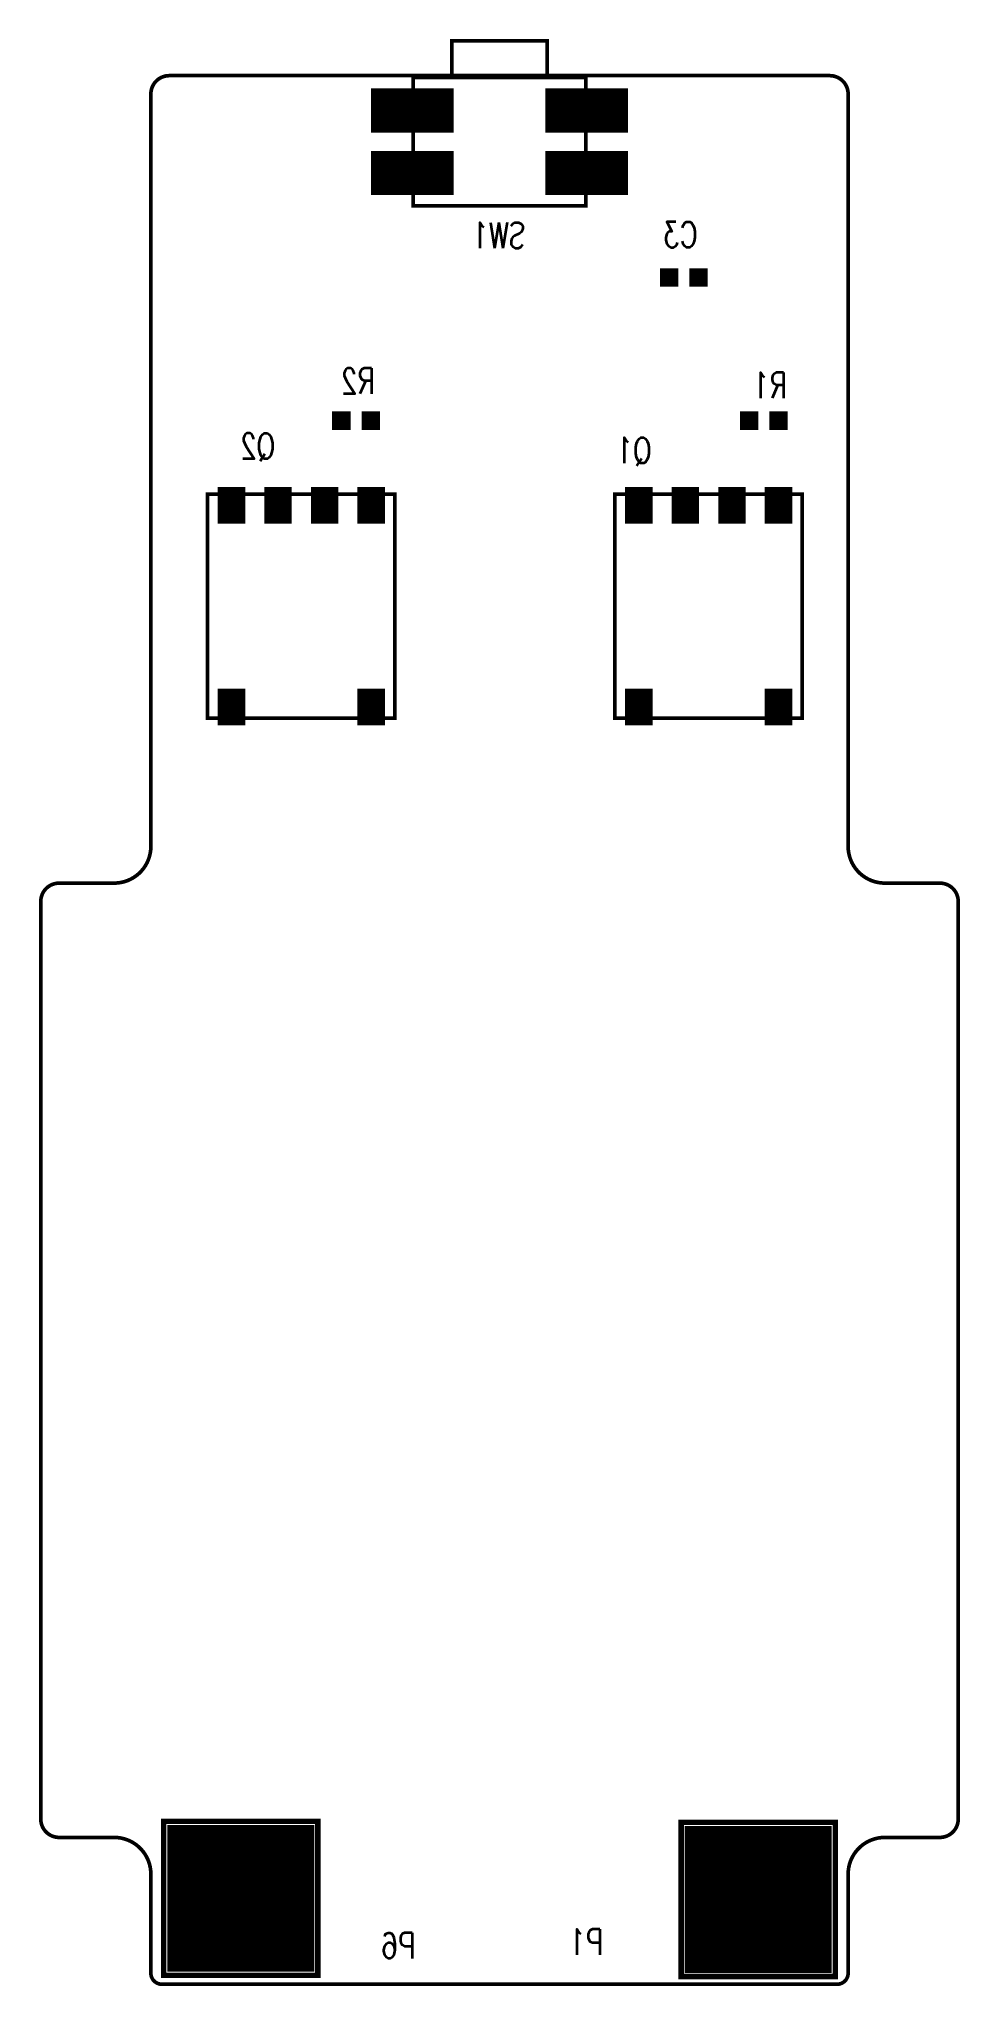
# Model space of a CAD drawing. Extents: x -1.1 to 24.1, y -0.1 to 53.
import ezdxf
from ezdxf.enums import TextEntityAlignment as Align

# ---------------------------------------------------------------- set-up
doc = ezdxf.new("R2010")
doc.units = 0
for name, color, linetype in [('BOARD_OUTLINE_00', 254, 'CONTINUOUS'), ('DRIL_NPLTE_THRU_02', 2, 'CONTINUOUS'), ('DRIL_PLTE_THRU_02', 2, 'CONTINUOUS'), ('PADS_BOT', 34, 'CONTINUOUS'), ('PADS_INNER', 34, 'CONTINUOUS'), ('PART_BOT_2DLINE_00', 2, 'CONTINUOUS'), ('PART_NAME_02', 254, 'CONTINUOUS')]:
    doc.layers.add(name, color=color, linetype=linetype)
doc.styles.add('W0$1', font='simplex', dxfattribs={"width": 0.75})

# ---------------------------------------------------------------- blocks, each defined once
blk = doc.blocks.new('SMOOTH_0$1')
at = {"const_width": 0.05}
blk.add_lwpolyline([(-0.025, 0, 1), (0.025, 0, 1)], format="xyb", close=True, dxfattribs=at)
blk = doc.blocks.new('BOARD_3')
at = {"layer": 'BOARD_OUTLINE_00', "const_width": 0.1}
blk.add_lwpolyline([(2, 0.3, 0.414214), (2.3, 0), (20.7, 0, 0.414214), (21, 0.3), (21, 3, -0.414214), (22, 4), (23.5, 4, 0.414214), (24, 4.5), (24, 29.5, 0.414214), (23.5, 30), (22, 30, -0.414214), (21, 31), (21, 51.5, 0.414214), (20.5, 52), (2.5, 52, 0.414214), (2, 51.5), (2, 31, -0.414214), (1, 30), (-0.5, 30, 0.414214), (-1, 29.5), (-1, 4.5, 0.414214), (-0.5, 4), (1, 4, -0.414214), (2, 3)], format="xyb", close=True, dxfattribs=at)
at = {"layer": 'BOARD_OUTLINE_00'}
for p in [(2, 0.3), (2.3, 0)]:
    blk.add_blockref('SMOOTH_0$1', p, dxfattribs=at)
blk = doc.blocks.new('DRIL_HOLE_0')
blk.add_lwpolyline([(0, 0, 1), (0, 0, 1)], format="xyb", close=True)
blk = doc.blocks.new('PAD_0')
blk.add_lwpolyline([(0, 0, 1), (0, 0, 1)], format="xyb", close=True)
blk = doc.blocks.new('PAD_1')
at = {"const_width": 0.5}
blk.add_lwpolyline([(-0.25, 0), (0.25, 0)], dxfattribs=at)
blk = doc.blocks.new('STK_BOT_296')
at = {"layer": 'DRIL_NPLTE_THRU_02'}
blk.add_blockref('DRIL_HOLE_0', (0, 0), dxfattribs=at)
at = {"layer": 'PADS_BOT'}
blk.add_blockref('PAD_1', (0, 0), dxfattribs=at)
at = {"layer": 'PADS_INNER'}
blk.add_blockref('PAD_0', (0, 0), dxfattribs=at)
blk = doc.blocks.new('SYM_BOT_4')
for p in [(-0.4, 0), (0.4, 0)]:
    blk.add_blockref('STK_BOT_296', p)
blk = doc.blocks.new('PART_BOT_1')
blk.add_blockref('SYM_BOT_4', (0, 0))
at = {"layer": 'PART_NAME_02', "style": 'W0$1', "width": 0.75}
blk.add_text('C3', height=0.7, dxfattribs=at).set_placement((0.09, 1.17), align=Align.MIDDLE_CENTER)
blk = doc.blocks.new('PART_BODY_BOT_5')
at = {"layer": 'PART_BOT_2DLINE_00', "const_width": 0.1}
for points in [[(-1.3, 2.75), (1.3, 2.75), (1.3, 1.75), (-1.3, 1.75)], [(-2.35, -1.75), (2.35, -1.75), (2.35, 1.75), (-2.35, 1.75)]]:
    blk.add_lwpolyline(points, close=True, dxfattribs=at)
at = {"layer": 'PART_BOT_2DLINE_00'}
for p in [(-1.3, 2.75), (1.3, 2.75), (-2.35, 1.75), (-1.3, 1.75), (1.3, 1.75), (2.35, 1.75), (-2.35, -1.75), (2.35, -1.75)]:
    blk.add_blockref('SMOOTH_0$1', p, dxfattribs=at)
blk = doc.blocks.new('PAD_2')
at = {"const_width": 1.2}
blk.add_lwpolyline([(-1.125, 0), (1.125, 0)], dxfattribs=at)
blk = doc.blocks.new('STK_BOT_303')
at = {"layer": 'DRIL_NPLTE_THRU_02'}
blk.add_blockref('DRIL_HOLE_0', (0, 0), dxfattribs=at)
at = {"layer": 'PADS_BOT'}
blk.add_blockref('PAD_2', (0, 0), dxfattribs=at)
at = {"layer": 'PADS_INNER'}
blk.add_blockref('PAD_0', (0, 0), dxfattribs=at)
blk = doc.blocks.new('SYM_BOT_5')
for name, p in [('PART_BODY_BOT_5', (0, 0)), ('STK_BOT_303', (-2.375, 0.85)), ('STK_BOT_303', (2.375, 0.85)), ('STK_BOT_303', (-2.375, -0.85)), ('STK_BOT_303', (2.375, -0.85))]:
    blk.add_blockref(name, p)
blk = doc.blocks.new('PART_BOT_2')
blk.add_blockref('SYM_BOT_5', (0, 0))
at = {"layer": 'PART_NAME_02', "style": 'W0$1', "width": 0.75}
blk.add_text('SW1', height=0.7, dxfattribs=at).set_placement((-0.7, -2.9))
blk = doc.blocks.new('PART_BODY_BOT_6')
at = {"layer": 'PART_BOT_2DLINE_00', "const_width": 0.1}
blk.add_lwpolyline([(-2.553, -3.095), (2.547, -3.095), (2.547, 3.005), (-2.553, 3.005)], close=True, dxfattribs=at)
at = {"layer": 'PART_BOT_2DLINE_00'}
for p in [(-2.553, 3.005), (2.547, 3.005), (-2.553, -3.095), (2.547, -3.095)]:
    blk.add_blockref('SMOOTH_0$1', p, dxfattribs=at)
blk = doc.blocks.new('PAD_3')
at = {"const_width": 0.75}
blk.add_lwpolyline([(-0.5, 0), (0.5, 0)], dxfattribs=at)
blk = doc.blocks.new('STK_BOT_521')
at = {"layer": 'DRIL_PLTE_THRU_02'}
blk.add_blockref('DRIL_HOLE_0', (0, 0), dxfattribs=at)
at = {"layer": 'PADS_BOT', "rotation": 90}
blk.add_blockref('PAD_3', (0, 0), dxfattribs=at)
at = {"layer": 'PADS_INNER'}
blk.add_blockref('PAD_0', (0, 0), dxfattribs=at)
blk = doc.blocks.new('SYM_BOT_6')
for name, p in [('STK_BOT_521', (-1.905, 2.7)), ('STK_BOT_521', (1.905, 2.7)), ('PART_BODY_BOT_6', (0, 0)), ('STK_BOT_521', (-1.905, -2.795)), ('STK_BOT_521', (-0.635, -2.795)), ('STK_BOT_521', (0.635, -2.795)), ('STK_BOT_521', (1.905, -2.795))]:
    blk.add_blockref(name, p)
blk = doc.blocks.new('PART_BOT_3')
blk.add_blockref('SYM_BOT_6', (0, 0))
at = {"layer": 'PART_NAME_02', "style": 'W0$1', "width": 0.75}
blk.add_text('Q1', height=0.7, rotation=180, dxfattribs=at).set_placement((-1.56, -3.94))
blk = doc.blocks.new('PART_BOT_4')
blk.add_blockref('SYM_BOT_6', (0, 0))
at = {"layer": 'PART_NAME_02', "style": 'W0$1', "width": 0.75}
blk.add_text('Q2', height=0.7, rotation=180, dxfattribs=at).set_placement((-0.72, -4.06))
blk = doc.blocks.new('STK_BOT_302')
at = {"layer": 'DRIL_NPLTE_THRU_02'}
blk.add_blockref('DRIL_HOLE_0', (0, 0), dxfattribs=at)
at = {"layer": 'PADS_BOT'}
blk.add_blockref('PAD_1', (0, 0), dxfattribs=at)
at = {"layer": 'PADS_INNER'}
blk.add_blockref('PAD_0', (0, 0), dxfattribs=at)
blk = doc.blocks.new('SYM_BOT_8')
for p in [(-0.4, 0), (0.4, 0)]:
    blk.add_blockref('STK_BOT_302', p)
blk = doc.blocks.new('PART_BOT_6')
blk.add_blockref('SYM_BOT_8', (0, 0))
at = {"layer": 'PART_NAME_02', "style": 'W0$1', "width": 0.75}
blk.add_text('R2', height=0.7, rotation=180, dxfattribs=at).set_placement((0.05, -1.08), align=Align.MIDDLE_CENTER)
blk = doc.blocks.new('PART_BOT_7')
blk.add_blockref('SYM_BOT_8', (0, 0))
at = {"layer": 'PART_NAME_02', "style": 'W0$1', "width": 0.75}
blk.add_text('R1', height=0.7, rotation=180, dxfattribs=at).set_placement((0.17, -0.96), align=Align.MIDDLE_CENTER)
blk = doc.blocks.new('SMOOTH_0$15')
at = {"const_width": 0.075}
blk.add_lwpolyline([(-0.0375, 0, 1), (0.0375, 0, 1)], format="xyb", close=True, dxfattribs=at)
blk = doc.blocks.new('PART_BODY_BOT_11')
at = {"layer": 'PART_BOT_2DLINE_00', "const_width": 0.15}
blk.add_lwpolyline([(-2.1, 2.1), (2.1, 2.1), (2.1, -2.1), (-2.1, -2.1)], close=True, dxfattribs=at)
at = {"layer": 'PART_BOT_2DLINE_00'}
for p in [(-2.1, 2.1), (2.1, 2.1), (-2.1, -2.1), (2.1, -2.1)]:
    blk.add_blockref('SMOOTH_0$15', p, dxfattribs=at)
blk = doc.blocks.new('PAD_4')
at = {"const_width": 4}
blk.add_lwpolyline([(-2, 0), (2, 0)], dxfattribs=at)
blk = doc.blocks.new('STK_BOT_556')
at = {"layer": 'DRIL_PLTE_THRU_02'}
blk.add_blockref('DRIL_HOLE_0', (0, 0), dxfattribs=at)
at = {"layer": 'PADS_BOT'}
blk.add_blockref('PAD_4', (0, 0), dxfattribs=at)
at = {"layer": 'PADS_INNER'}
blk.add_blockref('PAD_0', (0, 0), dxfattribs=at)
blk = doc.blocks.new('SYM_BOT_11')
for name in ['PART_BODY_BOT_11', 'STK_BOT_556']:
    blk.add_blockref(name, (0, 0))
blk = doc.blocks.new('PART_BOT_9')
blk.add_blockref('SYM_BOT_11', (0, 0))
at = {"layer": 'PART_NAME_02', "style": 'W0$1', "width": 0.75}
blk.add_text('P1', height=0.7, dxfattribs=at).set_placement((4.226, -1.509))
blk = doc.blocks.new('PART_BOT_10')
blk.add_blockref('SYM_BOT_11', (0, 0))
at = {"layer": 'PART_NAME_02', "style": 'W0$1', "width": 0.75}
blk.add_text('P6', height=0.7, dxfattribs=at).set_placement((-4.756242, -1.637514))

msp = doc.modelspace()

# ---------------------------------------------------------------- block references
at = {"xscale": -1}
for name, p in [('PART_BOT_2', (11.5, 50.2)), ('PART_BOT_1', (16.52, 46.5)), ('PART_BOT_10', (4.45, 2.34)), ('PART_BOT_9', (18.55, 2.31))]:
    msp.add_blockref(name, p, dxfattribs=at)
msp.add_blockref('BOARD_3', (0, 0))
at = {"xscale": -1, "rotation": -180}
for name, p in [('PART_BOT_6', (7.59, 42.6)), ('PART_BOT_7', (18.7, 42.6)), ('PART_BOT_4', (6.1, 37.5)), ('PART_BOT_3', (17.2, 37.5))]:
    msp.add_blockref(name, p, dxfattribs=at)

doc.saveas('drawing.dxf')
